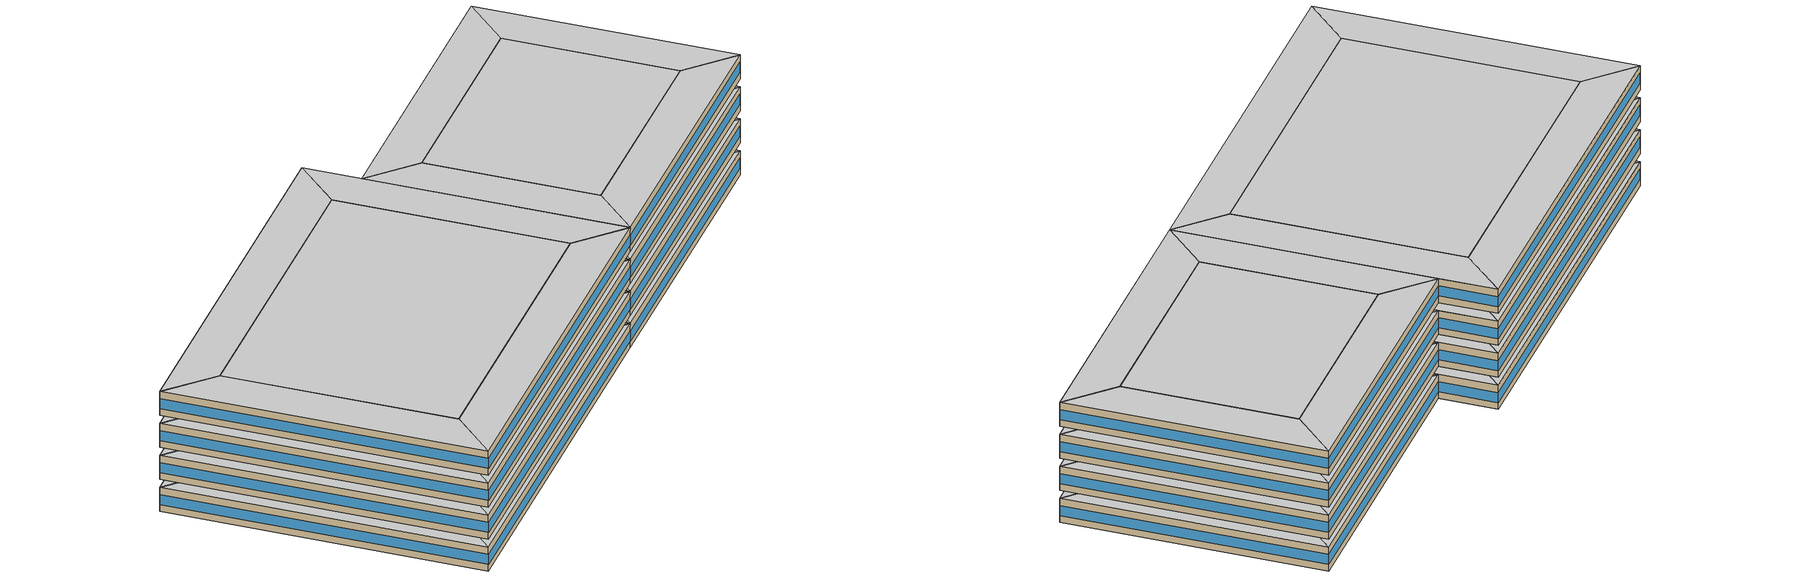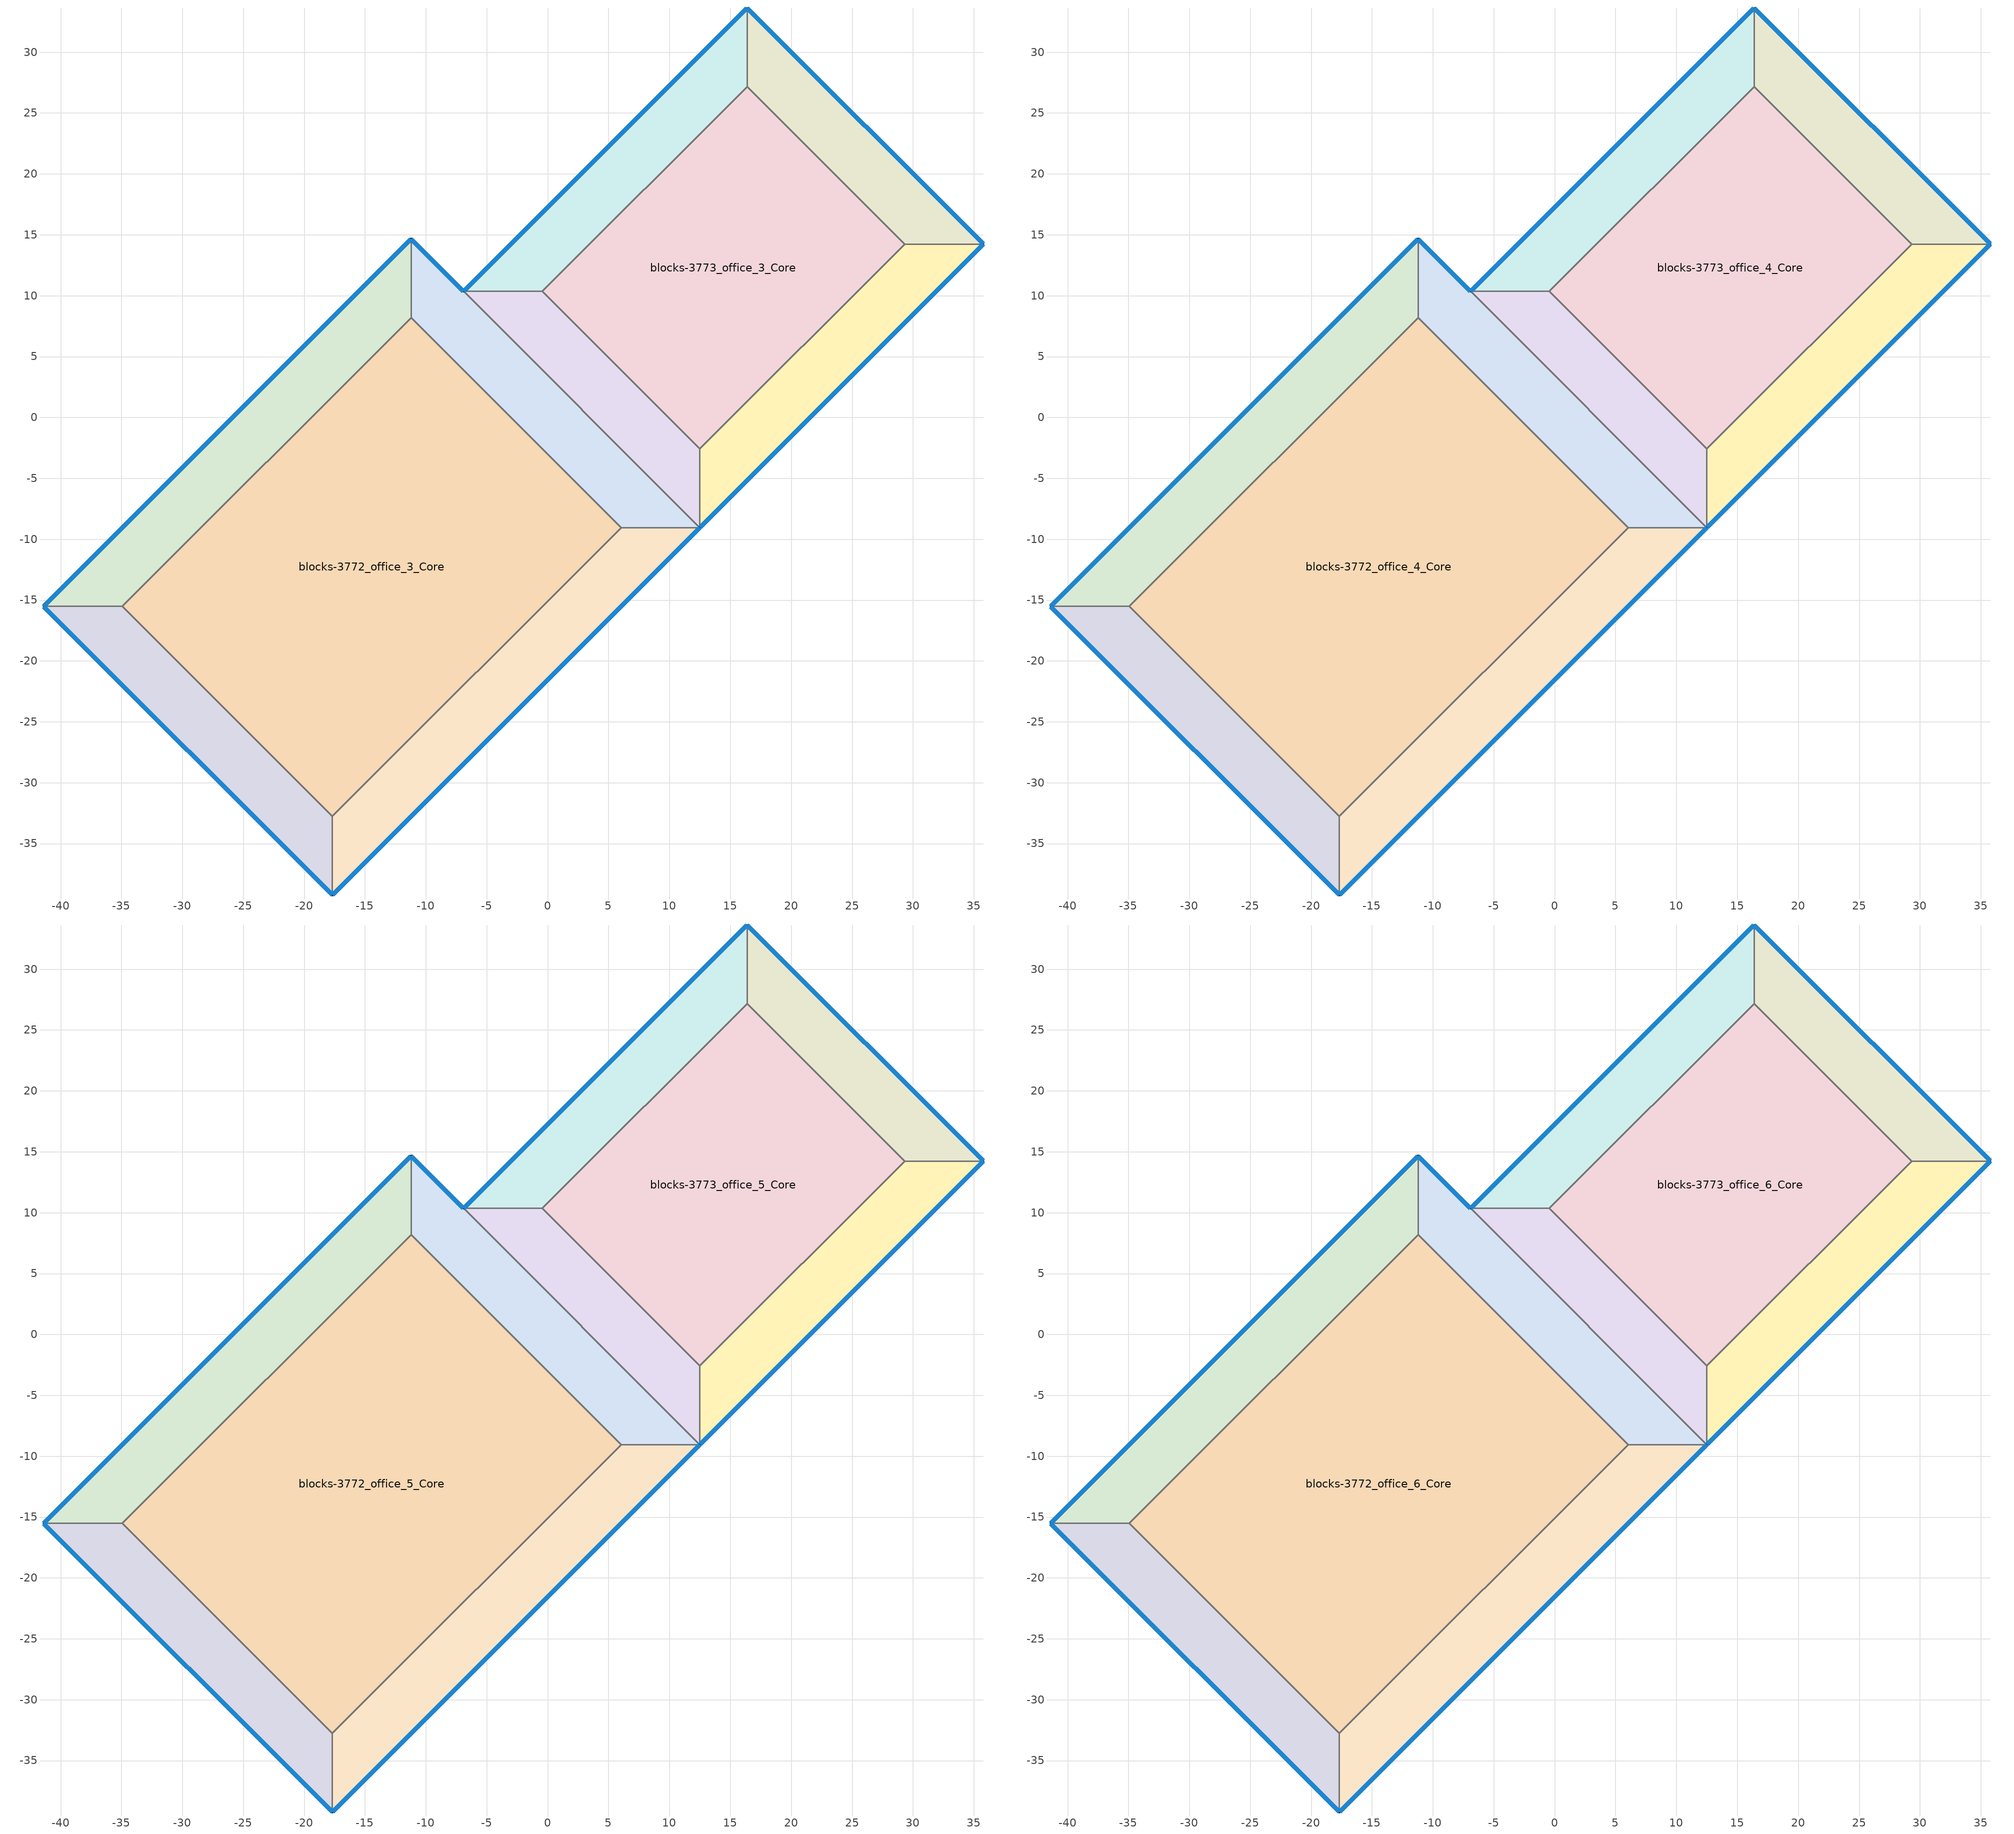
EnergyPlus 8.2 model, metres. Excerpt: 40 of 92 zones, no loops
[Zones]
blocks-3772_office_3_Core
 floor to PNNL_Asset_Rating_Office_Space_Type Plenum Zone (INT-FLOOR-TOPSIDE): -17.67,-32.76 -34.92,-15.52 -11.21,8.19 6.03,-9.05 z7.32
 wall to blocks-3772_office_3_West Perimeter (Standard_Int-Wall): 6.03,-9.05 -11.21,8.19 z7.32:10.06
 wall to blocks-3772_office_3_North Perimeter (Standard_Int-Wall): -17.67,-32.76 6.03,-9.05 z7.32:10.06
 wall to blocks-3772_office_3_East Perimeter (Standard_Int-Wall): -34.92,-15.52 -17.67,-32.76 z7.32:10.06
 wall to blocks-3772_office_3_South Perimeter (Standard_Int-Wall): -11.21,8.19 -34.92,-15.52 z7.32:10.06
 ceiling to PNNL_Asset_Rating_Office_Space_Type Plenum Zone (INT-FLOOR-UNDERSIDE): -34.92,-15.52 -17.67,-32.76 6.03,-9.05 -11.21,8.19 z10.06
blocks-3772_office_3_East Perimeter
 floor to PNNL_Asset_Rating_Office_Space_Type Plenum Zone (INT-FLOOR-TOPSIDE): -17.67,-39.23 -41.38,-15.52 -34.92,-15.52 -17.67,-32.76 z7.32
 wall outside (Masonry_Wall): -41.38,-15.52 -17.67,-39.23 z7.32:10.06
 wall to blocks-3772_office_3_South Perimeter (Standard_Int-Wall): -34.92,-15.52 -41.38,-15.52 z7.32:10.06
 wall to blocks-3772_office_3_North Perimeter (Standard_Int-Wall): -17.67,-39.23 -17.67,-32.76 z7.32:10.06
 window (fenestration_6.643567466315389_0.5403_0.7): -41.36,-15.54 -17.69,-39.21 z8.08:9.21
 ceiling to PNNL_Asset_Rating_Office_Space_Type Plenum Zone (INT-FLOOR-UNDERSIDE): -41.38,-15.52 -17.67,-39.23 -17.67,-32.76 -34.92,-15.52 z10.06
blocks-3772_office_3_North Perimeter
 floor to PNNL_Asset_Rating_Office_Space_Type Plenum Zone (INT-FLOOR-TOPSIDE): -17.67,-39.23 -17.67,-32.76 6.03,-9.05 12.5,-9.05 z7.32
 wall outside (Masonry_Wall): -17.67,-39.23 12.5,-9.05 z7.32:10.06
 wall to blocks-3772_office_3_West Perimeter (Standard_Int-Wall): 12.5,-9.05 6.03,-9.05 z7.32:10.06
 window (fenestration_6.643567466315389_0.5403_0.7): -17.66,-39.21 12.48,-9.07 z8.08:9.21
 ceiling to PNNL_Asset_Rating_Office_Space_Type Plenum Zone (INT-FLOOR-UNDERSIDE): -17.67,-32.76 -17.67,-39.23 12.5,-9.05 6.03,-9.05 z10.06
blocks-3772_office_3_South Perimeter
 floor to PNNL_Asset_Rating_Office_Space_Type Plenum Zone (INT-FLOOR-TOPSIDE): -41.38,-15.52 -11.21,14.66 -11.21,8.19 -34.92,-15.52 z7.32
 wall outside (Masonry_Wall): -11.21,14.66 -41.38,-15.52 z7.32:10.06
 wall to blocks-3772_office_3_West Perimeter (Standard_Int-Wall): -11.21,8.19 -11.21,14.66 z7.32:10.06
 window (fenestration_6.643567466315389_0.5403_0.7): -11.23,14.64 -41.36,-15.5 z8.08:9.21
 ceiling to PNNL_Asset_Rating_Office_Space_Type Plenum Zone (INT-FLOOR-UNDERSIDE): -34.92,-15.52 -11.21,8.19 -11.21,14.66 -41.38,-15.52 z10.06
blocks-3772_office_3_West Perimeter
 floor to PNNL_Asset_Rating_Office_Space_Type Plenum Zone (INT-FLOOR-TOPSIDE): 12.5,-9.05 6.03,-9.05 -11.21,8.19 -11.21,14.66 z7.32
 wall outside (Masonry_Wall): -6.9,10.35 -11.21,14.66 z7.32:10.06
 wall to blocks-3773_office_3_East Perimeter (Standard_Int-Wall): 12.5,-9.05 -6.9,10.35 z7.32:10.06
 window (fenestration_6.643567466315389_0.5403_0.7): -6.91,10.36 -11.19,14.64 z8.08:9.22
 ceiling to PNNL_Asset_Rating_Office_Space_Type Plenum Zone (INT-FLOOR-UNDERSIDE): -11.21,14.66 -11.21,8.19 6.03,-9.05 12.5,-9.05 z10.06
blocks-3773_office_3_Core
 floor to PNNL_Asset_Rating_Office_Space_Type Plenum Zone 1 (INT-FLOOR-TOPSIDE): 12.5,-2.59 -0.43,10.35 16.38,27.16 29.31,14.22 z7.32
 wall to blocks-3773_office_3_West Perimeter (Standard_Int-Wall): 29.31,14.22 16.38,27.16 z7.32:10.06
 wall to blocks-3773_office_3_North Perimeter (Standard_Int-Wall): 12.5,-2.59 29.31,14.22 z7.32:10.06
 wall to blocks-3773_office_3_East Perimeter (Standard_Int-Wall): -0.43,10.35 12.5,-2.59 z7.32:10.06
 wall to blocks-3773_office_3_South Perimeter (Standard_Int-Wall): 16.38,27.16 -0.43,10.35 z7.32:10.06
 ceiling to PNNL_Asset_Rating_Office_Space_Type Plenum Zone 1 (INT-FLOOR-UNDERSIDE): -0.43,10.35 12.5,-2.59 29.31,14.22 16.38,27.16 z10.06
blocks-3773_office_3_East Perimeter
 floor to PNNL_Asset_Rating_Office_Space_Type Plenum Zone 1 (INT-FLOOR-TOPSIDE): 12.5,-9.05 -6.9,10.35 -0.43,10.35 12.5,-2.59 z7.32
 wall to blocks-3773_office_3_South Perimeter (Standard_Int-Wall): -0.43,10.35 -6.9,10.35 z7.32:10.06
 wall to blocks-3773_office_3_North Perimeter (Standard_Int-Wall): 12.5,-9.05 12.5,-2.59 z7.32:10.06
 ceiling to PNNL_Asset_Rating_Office_Space_Type Plenum Zone 1 (INT-FLOOR-UNDERSIDE): -6.9,10.35 12.5,-9.05 12.5,-2.59 -0.43,10.35 z10.06
blocks-3773_office_3_North Perimeter
 floor to PNNL_Asset_Rating_Office_Space_Type Plenum Zone 1 (INT-FLOOR-TOPSIDE): 12.5,-9.05 12.5,-2.59 29.31,14.22 35.78,14.22 z7.32
 wall outside (Masonry_Wall): 12.5,-9.05 35.78,14.22 z7.32:10.06
 wall to blocks-3773_office_3_West Perimeter (Standard_Int-Wall): 35.78,14.22 29.31,14.22 z7.32:10.06
 window (fenestration_6.643567466315389_0.5403_0.7): 12.52,-9.03 35.76,14.21 z8.08:9.21
 ceiling to PNNL_Asset_Rating_Office_Space_Type Plenum Zone 1 (INT-FLOOR-UNDERSIDE): 12.5,-2.59 12.5,-9.05 35.78,14.22 29.31,14.22 z10.06
blocks-3773_office_3_South Perimeter
 floor to PNNL_Asset_Rating_Office_Space_Type Plenum Zone 1 (INT-FLOOR-TOPSIDE): -0.43,10.35 -6.9,10.35 16.38,33.62 16.38,27.16 z7.32
 wall outside (Masonry_Wall): 16.38,33.62 -6.9,10.35 z7.32:10.06
 wall to blocks-3773_office_3_West Perimeter (Standard_Int-Wall): 16.38,27.16 16.38,33.62 z7.32:10.06
 window (fenestration_6.643567466315389_0.5403_0.7): 16.36,33.6 -6.88,10.36 z8.08:9.21
 ceiling to PNNL_Asset_Rating_Office_Space_Type Plenum Zone 1 (INT-FLOOR-UNDERSIDE): 16.38,33.62 -6.9,10.35 -0.43,10.35 16.38,27.16 z10.06
blocks-3773_office_3_West Perimeter
 floor to PNNL_Asset_Rating_Office_Space_Type Plenum Zone 1 (INT-FLOOR-TOPSIDE): 16.38,33.62 35.78,14.22 29.31,14.22 16.38,27.16 z7.32
 wall outside (Masonry_Wall): 35.78,14.22 16.38,33.62 z7.32:10.06
 window (fenestration_6.643567466315389_0.5403_0.7): 35.76,14.24 16.4,33.6 z8.08:9.21
 ceiling to PNNL_Asset_Rating_Office_Space_Type Plenum Zone 1 (INT-FLOOR-UNDERSIDE): 16.38,27.16 29.31,14.22 35.78,14.22 16.38,33.62 z10.06
blocks-3772_office_4_Core
 floor to PNNL_Asset_Rating_Office_Space_Type Plenum Zone (INT-FLOOR-TOPSIDE): -17.67,-32.76 -34.92,-15.52 -11.21,8.19 6.03,-9.05 z10.97
 wall to blocks-3772_office_4_West Perimeter (Standard_Int-Wall): 6.03,-9.05 -11.21,8.19 z10.97:13.72
 wall to blocks-3772_office_4_North Perimeter (Standard_Int-Wall): -17.67,-32.76 6.03,-9.05 z10.97:13.72
 wall to blocks-3772_office_4_East Perimeter (Standard_Int-Wall): -34.92,-15.52 -17.67,-32.76 z10.97:13.72
 wall to blocks-3772_office_4_South Perimeter (Standard_Int-Wall): -11.21,8.19 -34.92,-15.52 z10.97:13.72
 ceiling to PNNL_Asset_Rating_Office_Space_Type Plenum Zone (INT-FLOOR-UNDERSIDE): -34.92,-15.52 -17.67,-32.76 6.03,-9.05 -11.21,8.19 z13.72
blocks-3772_office_4_East Perimeter
 floor to PNNL_Asset_Rating_Office_Space_Type Plenum Zone (INT-FLOOR-TOPSIDE): -17.67,-39.23 -41.38,-15.52 -34.92,-15.52 -17.67,-32.76 z10.97
 wall outside (Masonry_Wall): -41.38,-15.52 -17.67,-39.23 z10.97:13.72
 wall to blocks-3772_office_4_South Perimeter (Standard_Int-Wall): -34.92,-15.52 -41.38,-15.52 z10.97:13.72
 wall to blocks-3772_office_4_North Perimeter (Standard_Int-Wall): -17.67,-39.23 -17.67,-32.76 z10.97:13.72
 window (fenestration_6.643567466315389_0.5403_0.7): -41.36,-15.54 -17.69,-39.21 z11.73:12.87
 ceiling to PNNL_Asset_Rating_Office_Space_Type Plenum Zone (INT-FLOOR-UNDERSIDE): -41.38,-15.52 -17.67,-39.23 -17.67,-32.76 -34.92,-15.52 z13.72
blocks-3772_office_4_North Perimeter
 floor to PNNL_Asset_Rating_Office_Space_Type Plenum Zone (INT-FLOOR-TOPSIDE): -17.67,-39.23 -17.67,-32.76 6.03,-9.05 12.5,-9.05 z10.97
 wall outside (Masonry_Wall): -17.67,-39.23 12.5,-9.05 z10.97:13.72
 wall to blocks-3772_office_4_West Perimeter (Standard_Int-Wall): 12.5,-9.05 6.03,-9.05 z10.97:13.72
 window (fenestration_6.643567466315389_0.5403_0.7): -17.66,-39.21 12.48,-9.07 z11.73:12.87
 ceiling to PNNL_Asset_Rating_Office_Space_Type Plenum Zone (INT-FLOOR-UNDERSIDE): -17.67,-32.76 -17.67,-39.23 12.5,-9.05 6.03,-9.05 z13.72
blocks-3772_office_4_South Perimeter
 floor to PNNL_Asset_Rating_Office_Space_Type Plenum Zone (INT-FLOOR-TOPSIDE): -34.92,-15.52 -41.38,-15.52 -11.21,14.66 -11.21,8.19 z10.97
 wall outside (Masonry_Wall): -11.21,14.66 -41.38,-15.52 z10.97:13.72
 wall to blocks-3772_office_4_West Perimeter (Standard_Int-Wall): -11.21,8.19 -11.21,14.66 z10.97:13.72
 window (fenestration_6.643567466315389_0.5403_0.7): -11.23,14.64 -41.36,-15.5 z11.73:12.87
 ceiling to PNNL_Asset_Rating_Office_Space_Type Plenum Zone (INT-FLOOR-UNDERSIDE): -41.38,-15.52 -34.92,-15.52 -11.21,8.19 -11.21,14.66 z13.72
blocks-3772_office_4_West Perimeter
 floor to PNNL_Asset_Rating_Office_Space_Type Plenum Zone (INT-FLOOR-TOPSIDE): -11.21,14.66 12.5,-9.05 6.03,-9.05 -11.21,8.19 z10.97
 wall outside (Masonry_Wall): -6.9,10.35 -11.21,14.66 z10.97:13.72
 wall to blocks-3773_office_4_East Perimeter (Standard_Int-Wall): 12.5,-9.05 -6.9,10.35 z10.97:13.72
 window (fenestration_6.643567466315389_0.5403_0.7): -6.91,10.36 -11.19,14.64 z11.73:12.88
 ceiling to PNNL_Asset_Rating_Office_Space_Type Plenum Zone (INT-FLOOR-UNDERSIDE): -11.21,8.19 6.03,-9.05 12.5,-9.05 -11.21,14.66 z13.72
blocks-3773_office_4_Core
 floor to PNNL_Asset_Rating_Office_Space_Type Plenum Zone 1 (INT-FLOOR-TOPSIDE): 12.5,-2.59 -0.43,10.35 16.38,27.16 29.31,14.22 z10.97
 wall to blocks-3773_office_4_West Perimeter (Standard_Int-Wall): 29.31,14.22 16.38,27.16 z10.97:13.72
 wall to blocks-3773_office_4_North Perimeter (Standard_Int-Wall): 12.5,-2.59 29.31,14.22 z10.97:13.72
 wall to blocks-3773_office_4_East Perimeter (Standard_Int-Wall): -0.43,10.35 12.5,-2.59 z10.97:13.72
 wall to blocks-3773_office_4_South Perimeter (Standard_Int-Wall): 16.38,27.16 -0.43,10.35 z10.97:13.72
 ceiling to PNNL_Asset_Rating_Office_Space_Type Plenum Zone 1 (INT-FLOOR-UNDERSIDE): -0.43,10.35 12.5,-2.59 29.31,14.22 16.38,27.16 z13.72
blocks-3773_office_4_East Perimeter
 floor to PNNL_Asset_Rating_Office_Space_Type Plenum Zone 1 (INT-FLOOR-TOPSIDE): 12.5,-9.05 -6.9,10.35 -0.43,10.35 12.5,-2.59 z10.97
 wall to blocks-3773_office_4_South Perimeter (Standard_Int-Wall): -0.43,10.35 -6.9,10.35 z10.97:13.72
 wall to blocks-3773_office_4_North Perimeter (Standard_Int-Wall): 12.5,-9.05 12.5,-2.59 z10.97:13.72
 ceiling to PNNL_Asset_Rating_Office_Space_Type Plenum Zone 1 (INT-FLOOR-UNDERSIDE): -6.9,10.35 12.5,-9.05 12.5,-2.59 -0.43,10.35 z13.72
blocks-3773_office_4_North Perimeter
 floor to PNNL_Asset_Rating_Office_Space_Type Plenum Zone 1 (INT-FLOOR-TOPSIDE): 35.78,14.22 12.5,-9.05 12.5,-2.59 29.31,14.22 z10.97
 wall outside (Masonry_Wall): 12.5,-9.05 35.78,14.22 z10.97:13.72
 wall to blocks-3773_office_4_West Perimeter (Standard_Int-Wall): 35.78,14.22 29.31,14.22 z10.97:13.72
 window (fenestration_6.643567466315389_0.5403_0.7): 12.52,-9.03 35.76,14.21 z11.73:12.87
 ceiling to PNNL_Asset_Rating_Office_Space_Type Plenum Zone 1 (INT-FLOOR-UNDERSIDE): 29.31,14.22 12.5,-2.59 12.5,-9.05 35.78,14.22 z13.72
blocks-3773_office_4_South Perimeter
 floor to PNNL_Asset_Rating_Office_Space_Type Plenum Zone 1 (INT-FLOOR-TOPSIDE): -6.9,10.35 16.38,33.62 16.38,27.16 -0.43,10.35 z10.97
 wall outside (Masonry_Wall): 16.38,33.62 -6.9,10.35 z10.97:13.72
 wall to blocks-3773_office_4_West Perimeter (Standard_Int-Wall): 16.38,27.16 16.38,33.62 z10.97:13.72
 window (fenestration_6.643567466315389_0.5403_0.7): 16.36,33.6 -6.88,10.36 z11.73:12.87
 ceiling to PNNL_Asset_Rating_Office_Space_Type Plenum Zone 1 (INT-FLOOR-UNDERSIDE): -0.43,10.35 16.38,27.16 16.38,33.62 -6.9,10.35 z13.72
blocks-3773_office_4_West Perimeter
 floor to PNNL_Asset_Rating_Office_Space_Type Plenum Zone 1 (INT-FLOOR-TOPSIDE): 35.78,14.22 29.31,14.22 16.38,27.16 16.38,33.62 z10.97
 wall outside (Masonry_Wall): 35.78,14.22 16.38,33.62 z10.97:13.72
 window (fenestration_6.643567466315389_0.5403_0.7): 35.76,14.24 16.4,33.6 z11.73:12.87
 ceiling to PNNL_Asset_Rating_Office_Space_Type Plenum Zone 1 (INT-FLOOR-UNDERSIDE): 16.38,33.62 16.38,27.16 29.31,14.22 35.78,14.22 z13.72
blocks-3772_office_5_Core
 floor to PNNL_Asset_Rating_Office_Space_Type Plenum Zone (INT-FLOOR-TOPSIDE): -17.67,-32.76 -34.92,-15.52 -11.21,8.19 6.03,-9.05 z14.63
 wall to blocks-3772_office_5_West Perimeter (Standard_Int-Wall): 6.03,-9.05 -11.21,8.19 z14.63:17.37
 wall to blocks-3772_office_5_North Perimeter (Standard_Int-Wall): -17.67,-32.76 6.03,-9.05 z14.63:17.37
 wall to blocks-3772_office_5_East Perimeter (Standard_Int-Wall): -34.92,-15.52 -17.67,-32.76 z14.63:17.37
 wall to blocks-3772_office_5_South Perimeter (Standard_Int-Wall): -11.21,8.19 -34.92,-15.52 z14.63:17.37
 ceiling to PNNL_Asset_Rating_Office_Space_Type Plenum Zone (INT-FLOOR-UNDERSIDE): -34.92,-15.52 -17.67,-32.76 6.03,-9.05 -11.21,8.19 z17.37
blocks-3772_office_5_East Perimeter
 floor to PNNL_Asset_Rating_Office_Space_Type Plenum Zone (INT-FLOOR-TOPSIDE): -17.67,-39.23 -41.38,-15.52 -34.92,-15.52 -17.67,-32.76 z14.63
 wall outside (Masonry_Wall): -41.38,-15.52 -17.67,-39.23 z14.63:17.37
 wall to blocks-3772_office_5_South Perimeter (Standard_Int-Wall): -34.92,-15.52 -41.38,-15.52 z14.63:17.37
 wall to blocks-3772_office_5_North Perimeter (Standard_Int-Wall): -17.67,-39.23 -17.67,-32.76 z14.63:17.37
 window (fenestration_6.643567466315389_0.5403_0.7): -41.36,-15.54 -17.69,-39.21 z15.39:16.53
 ceiling to PNNL_Asset_Rating_Office_Space_Type Plenum Zone (INT-FLOOR-UNDERSIDE): -17.67,-32.76 -34.92,-15.52 -41.38,-15.52 -17.67,-39.23 z17.37
blocks-3772_office_5_North Perimeter
 floor to PNNL_Asset_Rating_Office_Space_Type Plenum Zone (INT-FLOOR-TOPSIDE): 12.5,-9.05 -17.67,-39.23 -17.67,-32.76 6.03,-9.05 z14.63
 wall outside (Masonry_Wall): -17.67,-39.23 12.5,-9.05 z14.63:17.37
 wall to blocks-3772_office_5_West Perimeter (Standard_Int-Wall): 12.5,-9.05 6.03,-9.05 z14.63:17.37
 window (fenestration_6.643567466315389_0.5403_0.7): -17.66,-39.21 12.48,-9.07 z15.39:16.53
 ceiling to PNNL_Asset_Rating_Office_Space_Type Plenum Zone (INT-FLOOR-UNDERSIDE): 6.03,-9.05 -17.67,-32.76 -17.67,-39.23 12.5,-9.05 z17.37
blocks-3772_office_5_South Perimeter
 floor to PNNL_Asset_Rating_Office_Space_Type Plenum Zone (INT-FLOOR-TOPSIDE): -41.38,-15.52 -11.21,14.66 -11.21,8.19 -34.92,-15.52 z14.63
 wall outside (Masonry_Wall): -11.21,14.66 -41.38,-15.52 z14.63:17.37
 wall to blocks-3772_office_5_West Perimeter (Standard_Int-Wall): -11.21,8.19 -11.21,14.66 z14.63:17.37
 window (fenestration_6.643567466315389_0.5403_0.7): -11.23,14.64 -41.36,-15.5 z15.39:16.53
 ceiling to PNNL_Asset_Rating_Office_Space_Type Plenum Zone (INT-FLOOR-UNDERSIDE): -34.92,-15.52 -11.21,8.19 -11.21,14.66 -41.38,-15.52 z17.37
blocks-3772_office_5_West Perimeter
 floor to PNNL_Asset_Rating_Office_Space_Type Plenum Zone (INT-FLOOR-TOPSIDE): -11.21,14.66 12.5,-9.05 6.03,-9.05 -11.21,8.19 z14.63
 wall outside (Masonry_Wall): -6.9,10.35 -11.21,14.66 z14.63:17.37
 wall to blocks-3773_office_5_East Perimeter (Standard_Int-Wall): 12.5,-9.05 -6.9,10.35 z14.63:17.37
 window (fenestration_6.643567466315389_0.5403_0.7): -6.91,10.36 -11.19,14.64 z15.39:16.54
 ceiling to PNNL_Asset_Rating_Office_Space_Type Plenum Zone (INT-FLOOR-UNDERSIDE): -11.21,8.19 6.03,-9.05 12.5,-9.05 -11.21,14.66 z17.37
blocks-3773_office_5_Core
 floor to PNNL_Asset_Rating_Office_Space_Type Plenum Zone 1 (INT-FLOOR-TOPSIDE): 12.5,-2.59 -0.43,10.35 16.38,27.16 29.31,14.22 z14.63
 wall to blocks-3773_office_5_West Perimeter (Standard_Int-Wall): 29.31,14.22 16.38,27.16 z14.63:17.37
 wall to blocks-3773_office_5_North Perimeter (Standard_Int-Wall): 12.5,-2.59 29.31,14.22 z14.63:17.37
 wall to blocks-3773_office_5_East Perimeter (Standard_Int-Wall): -0.43,10.35 12.5,-2.59 z14.63:17.37
 wall to blocks-3773_office_5_South Perimeter (Standard_Int-Wall): 16.38,27.16 -0.43,10.35 z14.63:17.37
 ceiling to PNNL_Asset_Rating_Office_Space_Type Plenum Zone 1 (INT-FLOOR-UNDERSIDE): -0.43,10.35 12.5,-2.59 29.31,14.22 16.38,27.16 z17.37
blocks-3773_office_5_East Perimeter
 floor to PNNL_Asset_Rating_Office_Space_Type Plenum Zone 1 (INT-FLOOR-TOPSIDE): 12.5,-9.05 -6.9,10.35 -0.43,10.35 12.5,-2.59 z14.63
 wall to blocks-3773_office_5_South Perimeter (Standard_Int-Wall): -0.43,10.35 -6.9,10.35 z14.63:17.37
 wall to blocks-3773_office_5_North Perimeter (Standard_Int-Wall): 12.5,-9.05 12.5,-2.59 z14.63:17.37
 ceiling to PNNL_Asset_Rating_Office_Space_Type Plenum Zone 1 (INT-FLOOR-UNDERSIDE): -6.9,10.35 12.5,-9.05 12.5,-2.59 -0.43,10.35 z17.37
blocks-3773_office_5_North Perimeter
 floor to PNNL_Asset_Rating_Office_Space_Type Plenum Zone 1 (INT-FLOOR-TOPSIDE): 35.78,14.22 12.5,-9.05 12.5,-2.59 29.31,14.22 z14.63
 wall outside (Masonry_Wall): 12.5,-9.05 35.78,14.22 z14.63:17.37
 wall to blocks-3773_office_5_West Perimeter (Standard_Int-Wall): 35.78,14.22 29.31,14.22 z14.63:17.37
 window (fenestration_6.643567466315389_0.5403_0.7): 12.52,-9.03 35.76,14.21 z15.39:16.53
 ceiling to PNNL_Asset_Rating_Office_Space_Type Plenum Zone 1 (INT-FLOOR-UNDERSIDE): 29.31,14.22 12.5,-2.59 12.5,-9.05 35.78,14.22 z17.37
blocks-3773_office_5_South Perimeter
 floor to PNNL_Asset_Rating_Office_Space_Type Plenum Zone 1 (INT-FLOOR-TOPSIDE): -6.9,10.35 16.38,33.62 16.38,27.16 -0.43,10.35 z14.63
 wall outside (Masonry_Wall): 16.38,33.62 -6.9,10.35 z14.63:17.37
 wall to blocks-3773_office_5_West Perimeter (Standard_Int-Wall): 16.38,27.16 16.38,33.62 z14.63:17.37
 window (fenestration_6.643567466315389_0.5403_0.7): 16.36,33.6 -6.88,10.36 z15.39:16.53
 ceiling to PNNL_Asset_Rating_Office_Space_Type Plenum Zone 1 (INT-FLOOR-UNDERSIDE): -0.43,10.35 16.38,27.16 16.38,33.62 -6.9,10.35 z17.37
blocks-3773_office_5_West Perimeter
 floor to PNNL_Asset_Rating_Office_Space_Type Plenum Zone 1 (INT-FLOOR-TOPSIDE): 35.78,14.22 29.31,14.22 16.38,27.16 16.38,33.62 z14.63
 wall outside (Masonry_Wall): 35.78,14.22 16.38,33.62 z14.63:17.37
 window (fenestration_6.643567466315389_0.5403_0.7): 35.76,14.24 16.4,33.6 z15.39:16.53
 ceiling to PNNL_Asset_Rating_Office_Space_Type Plenum Zone 1 (INT-FLOOR-UNDERSIDE): 16.38,33.62 16.38,27.16 29.31,14.22 35.78,14.22 z17.37
blocks-3772_office_6_Core
 floor to PNNL_Asset_Rating_Office_Space_Type Plenum Zone (INT-FLOOR-TOPSIDE): -17.67,-32.76 -34.92,-15.52 -11.21,8.19 6.03,-9.05 z18.29
 wall to blocks-3772_office_6_West Perimeter (Standard_Int-Wall): 6.03,-9.05 -11.21,8.19 z18.29:21.03
 wall to blocks-3772_office_6_North Perimeter (Standard_Int-Wall): -17.67,-32.76 6.03,-9.05 z18.29:21.03
 wall to blocks-3772_office_6_East Perimeter (Standard_Int-Wall): -34.92,-15.52 -17.67,-32.76 z18.29:21.03
 wall to blocks-3772_office_6_South Perimeter (Standard_Int-Wall): -11.21,8.19 -34.92,-15.52 z18.29:21.03
 ceiling to PNNL_Asset_Rating_Office_Space_Type Plenum Zone (INT-FLOOR-UNDERSIDE): -34.92,-15.52 -17.67,-32.76 6.03,-9.05 -11.21,8.19 z21.03
blocks-3772_office_6_East Perimeter
 floor to PNNL_Asset_Rating_Office_Space_Type Plenum Zone (INT-FLOOR-TOPSIDE): -17.67,-39.23 -41.38,-15.52 -34.92,-15.52 -17.67,-32.76 z18.29
 wall outside (Masonry_Wall): -41.38,-15.52 -17.67,-39.23 z18.29:21.03
 wall to blocks-3772_office_6_South Perimeter (Standard_Int-Wall): -34.92,-15.52 -41.38,-15.52 z18.29:21.03
 wall to blocks-3772_office_6_North Perimeter (Standard_Int-Wall): -17.67,-39.23 -17.67,-32.76 z18.29:21.03
 window (fenestration_6.643567466315389_0.5403_0.7): -41.36,-15.54 -17.69,-39.21 z19.05:20.19
 ceiling to PNNL_Asset_Rating_Office_Space_Type Plenum Zone (INT-FLOOR-UNDERSIDE): -41.38,-15.52 -17.67,-39.23 -17.67,-32.76 -34.92,-15.52 z21.03
blocks-3772_office_6_North Perimeter
 floor to PNNL_Asset_Rating_Office_Space_Type Plenum Zone (INT-FLOOR-TOPSIDE): 12.5,-9.05 -17.67,-39.23 -17.67,-32.76 6.03,-9.05 z18.29
 wall outside (Masonry_Wall): -17.67,-39.23 12.5,-9.05 z18.29:21.03
 wall to blocks-3772_office_6_West Perimeter (Standard_Int-Wall): 12.5,-9.05 6.03,-9.05 z18.29:21.03
 window (fenestration_6.643567466315389_0.5403_0.7): -17.66,-39.21 12.48,-9.07 z19.05:20.19
 ceiling to PNNL_Asset_Rating_Office_Space_Type Plenum Zone (INT-FLOOR-UNDERSIDE): 6.03,-9.05 -17.67,-32.76 -17.67,-39.23 12.5,-9.05 z21.03
blocks-3772_office_6_South Perimeter
 floor to PNNL_Asset_Rating_Office_Space_Type Plenum Zone (INT-FLOOR-TOPSIDE): -34.92,-15.52 -41.38,-15.52 -11.21,14.66 -11.21,8.19 z18.29
 wall outside (Masonry_Wall): -11.21,14.66 -41.38,-15.52 z18.29:21.03
 wall to blocks-3772_office_6_West Perimeter (Standard_Int-Wall): -11.21,8.19 -11.21,14.66 z18.29:21.03
 window (fenestration_6.643567466315389_0.5403_0.7): -11.23,14.64 -41.36,-15.5 z19.05:20.19
 ceiling to PNNL_Asset_Rating_Office_Space_Type Plenum Zone (INT-FLOOR-UNDERSIDE): -41.38,-15.52 -34.92,-15.52 -11.21,8.19 -11.21,14.66 z21.03
blocks-3772_office_6_West Perimeter
 floor to PNNL_Asset_Rating_Office_Space_Type Plenum Zone (INT-FLOOR-TOPSIDE): 12.5,-9.05 6.03,-9.05 -11.21,8.19 -11.21,14.66 z18.29
 wall outside (Masonry_Wall): -6.9,10.35 -11.21,14.66 z18.29:21.03
 wall to blocks-3773_office_6_East Perimeter (Standard_Int-Wall): 12.5,-9.05 -6.9,10.35 z18.29:21.03
 window (fenestration_6.643567466315389_0.5403_0.7): -6.91,10.36 -11.19,14.64 z19.05:20.19
 ceiling to PNNL_Asset_Rating_Office_Space_Type Plenum Zone (INT-FLOOR-UNDERSIDE): -11.21,14.66 -11.21,8.19 6.03,-9.05 12.5,-9.05 z21.03
blocks-3773_office_6_Core
 floor to PNNL_Asset_Rating_Office_Space_Type Plenum Zone 1 (INT-FLOOR-TOPSIDE): 12.5,-2.59 -0.43,10.35 16.38,27.16 29.31,14.22 z18.29
 wall to blocks-3773_office_6_West Perimeter (Standard_Int-Wall): 29.31,14.22 16.38,27.16 z18.29:21.03
 wall to blocks-3773_office_6_North Perimeter (Standard_Int-Wall): 12.5,-2.59 29.31,14.22 z18.29:21.03
 wall to blocks-3773_office_6_East Perimeter (Standard_Int-Wall): -0.43,10.35 12.5,-2.59 z18.29:21.03
 wall to blocks-3773_office_6_South Perimeter (Standard_Int-Wall): 16.38,27.16 -0.43,10.35 z18.29:21.03
 ceiling to PNNL_Asset_Rating_Office_Space_Type Plenum Zone 1 (INT-FLOOR-UNDERSIDE): -0.43,10.35 12.5,-2.59 29.31,14.22 16.38,27.16 z21.03
blocks-3773_office_6_East Perimeter
 floor to PNNL_Asset_Rating_Office_Space_Type Plenum Zone 1 (INT-FLOOR-TOPSIDE): 12.5,-9.05 -6.9,10.35 -0.43,10.35 12.5,-2.59 z18.29
 wall to blocks-3773_office_6_South Perimeter (Standard_Int-Wall): -0.43,10.35 -6.9,10.35 z18.29:21.03
 wall to blocks-3773_office_6_North Perimeter (Standard_Int-Wall): 12.5,-9.05 12.5,-2.59 z18.29:21.03
 ceiling to PNNL_Asset_Rating_Office_Space_Type Plenum Zone 1 (INT-FLOOR-UNDERSIDE): 12.5,-2.59 -0.43,10.35 -6.9,10.35 12.5,-9.05 z21.03
blocks-3773_office_6_North Perimeter
 floor to PNNL_Asset_Rating_Office_Space_Type Plenum Zone 1 (INT-FLOOR-TOPSIDE): 35.78,14.22 12.5,-9.05 12.5,-2.59 29.31,14.22 z18.29
 wall outside (Masonry_Wall): 12.5,-9.05 35.78,14.22 z18.29:21.03
 wall to blocks-3773_office_6_West Perimeter (Standard_Int-Wall): 35.78,14.22 29.31,14.22 z18.29:21.03
 window (fenestration_6.643567466315389_0.5403_0.7): 12.52,-9.03 35.76,14.21 z19.05:20.19
 ceiling to PNNL_Asset_Rating_Office_Space_Type Plenum Zone 1 (INT-FLOOR-UNDERSIDE): 29.31,14.22 12.5,-2.59 12.5,-9.05 35.78,14.22 z21.03
blocks-3773_office_6_South Perimeter
 floor to PNNL_Asset_Rating_Office_Space_Type Plenum Zone 1 (INT-FLOOR-TOPSIDE): -6.9,10.35 16.38,33.62 16.38,27.16 -0.43,10.35 z18.29
 wall outside (Masonry_Wall): 16.38,33.62 -6.9,10.35 z18.29:21.03
 wall to blocks-3773_office_6_West Perimeter (Standard_Int-Wall): 16.38,27.16 16.38,33.62 z18.29:21.03
 window (fenestration_6.643567466315389_0.5403_0.7): 16.36,33.6 -6.88,10.36 z19.05:20.19
 ceiling to PNNL_Asset_Rating_Office_Space_Type Plenum Zone 1 (INT-FLOOR-UNDERSIDE): -0.43,10.35 16.38,27.16 16.38,33.62 -6.9,10.35 z21.03
blocks-3773_office_6_West Perimeter
 floor to PNNL_Asset_Rating_Office_Space_Type Plenum Zone 1 (INT-FLOOR-TOPSIDE): 16.38,33.62 35.78,14.22 29.31,14.22 16.38,27.16 z18.29
 wall outside (Masonry_Wall): 35.78,14.22 16.38,33.62 z18.29:21.03
 window (fenestration_6.643567466315389_0.5403_0.7): 35.76,14.24 16.4,33.6 z19.05:20.19
 ceiling to PNNL_Asset_Rating_Office_Space_Type Plenum Zone 1 (INT-FLOOR-UNDERSIDE): 16.38,27.16 29.31,14.22 35.78,14.22 16.38,33.62 z21.03
[Building]
1MP
[Site:Location]
Willow Grove Nas_PA_USA: Latitude {deg}=40.2; Longitude {deg}=-75.15; Time Zone {hr}=-5; Elevation {m}=102
[Site:GroundTemperature:BuildingSurface]
19.527, 19.502, 19.536, 19.598, 20.002, 21.64, 22.225, 22.375, 21.449, 20.121, 19.802, 19.633
[Site:WaterMainsTemperature]
Calculation Method=Correlation; Annual Average Outdoor Air Temperature {C}=9.69; Maximum Difference In Monthly Average Outdoor Air Temperatures {deltaC}=28.1
[SizingPeriod:DesignDay] Day of Month=21; Dry-Bulb Temperature Range Modifier Type=DefaultMultipliers; Humidity Condition Type=Wetbulb; Barometric Pressure {Pa}=100106; Rain Indicator=No; Snow Indicator=No; Daylight Saving Time Indicator=No
Name | Month | Day Type | Maximum Dry-Bulb Temperature {C} | Daily Dry-Bulb Temperature Range {deltaC} | Wetbulb or DewPoint at Maximum Dry-Bulb {C} | Wind Speed {m/s} | Wind Direction {deg} | Solar Model Indicator | ASHRAE Clear Sky Optical Depth for Beam Irradiance (taub) | ASHRAE Clear Sky Optical Depth for Diffuse Irradiance (taud) | Sky Clearness
Willow Grove Nas Ann Clg .4% Condns DB=>MWB | 7 | SummerDesignDay | 33.7 | 10.5 | 23.9 | 2.5 | 270 | ASHRAETau | 0.524 | 1.834
Willow Grove Nas Ann Htg 99.6% Condns DB | 1 | WinterDesignDay | -12.1 | 0 | -12.1 | 2.7 | 300 | ASHRAEClearSky |  |  | 0
[Material] Thermal Absorptance=0.9
Name | Roughness | Thickness {m} | Conductivity {W/m-K} | Density {kg/m3} | Specific Heat {J/kg-K} | Solar Absorptance | Visible Absorptance
1/2IN Gypsum | Smooth | 0.0127 | 0.16 | 784.9 | 830 | 0.92 | 0.92
1IN Stucco | Smooth | 0.0253 | 0.6918 | 1858 | 837 | 0.92 | 0.92
4IN CONCRETE HW | Rough | 0.1016 | 1.311 | 2240 | 836.8 | 0.7 | 0.7
8IN CONCRETE HW | Rough | 0.2032 | 1.311 | 2240 | 836.8 | 0.7 | 0.7
Masonry Wall Insulation | MediumRough | 0.117472 | 0.049 | 265 | 836.8 | 0.7 | 0.7
[Material:NoMass]
CP02 CARPET PAD: Roughness=VeryRough; Thermal Resistance {m2-K/W}=0.2165; Thermal Absorptance=0.9; Solar Absorptance=0.7; Visible Absorptance=0.8
[WindowMaterial:SimpleGlazingSystem]
Glazing Layer: U-Factor {W/m2-K}=6.64357; Solar Heat Gain Coefficient=0.5403; Visible Transmittance=0.7
[Construction]
fenestration_6.643567466315389_0.5403_0.7: Glazing Layer
INT-FLOOR-TOPSIDE: 1/2IN Gypsum, 4IN CONCRETE HW, CP02 CARPET PAD
INT-FLOOR-UNDERSIDE: CP02 CARPET PAD, 4IN CONCRETE HW, 1/2IN Gypsum
Masonry_Wall: 1IN Stucco, 8IN CONCRETE HW, Masonry Wall Insulation, 1/2IN Gypsum
Standard_Int-Wall: 1/2IN Gypsum, 1/2IN Gypsum
[Zone]
blocks-3772_office_3_Core; blocks-3772_office_3_East Perimeter; blocks-3772_office_3_North Perimeter; blocks-3772_office_3_South Perimeter; blocks-3772_office_3_West Perimeter; blocks-3772_office_4_Core; blocks-3772_office_4_East Perimeter; blocks-3772_office_4_North Perimeter; blocks-3772_office_4_South Perimeter; blocks-3772_office_4_West Perimeter; blocks-3772_office_5_Core; blocks-3772_office_5_East Perimeter; blocks-3772_office_5_North Perimeter; blocks-3772_office_5_South Perimeter; blocks-3772_office_5_West Perimeter; blocks-3772_office_6_Core; blocks-3772_office_6_East Perimeter; blocks-3772_office_6_North Perimeter; blocks-3772_office_6_South Perimeter; blocks-3772_office_6_West Perimeter; blocks-3773_office_3_Core; blocks-3773_office_3_East Perimeter; blocks-3773_office_3_North Perimeter; blocks-3773_office_3_South Perimeter; blocks-3773_office_3_West Perimeter; blocks-3773_office_4_Core; blocks-3773_office_4_East Perimeter; blocks-3773_office_4_North Perimeter; blocks-3773_office_4_South Perimeter; blocks-3773_office_4_West Perimeter; blocks-3773_office_5_Core; blocks-3773_office_5_East Perimeter; blocks-3773_office_5_North Perimeter; blocks-3773_office_5_South Perimeter; blocks-3773_office_5_West Perimeter; blocks-3773_office_6_Core; blocks-3773_office_6_East Perimeter; blocks-3773_office_6_North Perimeter; blocks-3773_office_6_South Perimeter; blocks-3773_office_6_West Perimeter
[Lights] Schedule=PNNL_Asset_Rating_Office_Lighting_Schedule; Design Level Calculation Method=Watts/Area
Name | Zone or ZoneList | Watts per Zone Floor Area {W/m2}
Lights 14 | blocks-3772_office_3_Core | 16.2757
Lights 12 | blocks-3772_office_3_East Perimeter | 16.2757
Lights 11 | blocks-3772_office_3_North Perimeter | 16.2757
Lights 13 | blocks-3772_office_3_South Perimeter | 16.2757
Lights 10 | blocks-3772_office_3_West Perimeter | 16.2757
Lights 19 | blocks-3772_office_4_Core | 16.2757
Lights 17 | blocks-3772_office_4_East Perimeter | 16.2757
Lights 16 | blocks-3772_office_4_North Perimeter | 16.2757
Lights 18 | blocks-3772_office_4_South Perimeter | 16.2757
Lights 15 | blocks-3772_office_4_West Perimeter | 16.2757
Lights 24 | blocks-3772_office_5_Core | 16.2757
Lights 22 | blocks-3772_office_5_East Perimeter | 16.2757
Lights 21 | blocks-3772_office_5_North Perimeter | 16.2757
Lights 23 | blocks-3772_office_5_South Perimeter | 16.2757
Lights 20 | blocks-3772_office_5_West Perimeter | 16.2757
Lights 29 | blocks-3772_office_6_Core | 16.2757
Lights 27 | blocks-3772_office_6_East Perimeter | 16.2757
Lights 26 | blocks-3772_office_6_North Perimeter | 16.2757
Lights 28 | blocks-3772_office_6_South Perimeter | 16.2757
Lights 25 | blocks-3772_office_6_West Perimeter | 16.2757
Lights 64 | blocks-3773_office_3_Core | 1.07982
Lights 62 | blocks-3773_office_3_East Perimeter | 1.07982
Lights 61 | blocks-3773_office_3_North Perimeter | 1.07982
Lights 63 | blocks-3773_office_3_South Perimeter | 1.07982
Lights 60 | blocks-3773_office_3_West Perimeter | 1.07982
Lights 69 | blocks-3773_office_4_Core | 1.07982
Lights 67 | blocks-3773_office_4_East Perimeter | 1.07982
Lights 66 | blocks-3773_office_4_North Perimeter | 1.07982
Lights 68 | blocks-3773_office_4_South Perimeter | 1.07982
Lights 65 | blocks-3773_office_4_West Perimeter | 1.07982
Lights 74 | blocks-3773_office_5_Core | 1.07982
Lights 72 | blocks-3773_office_5_East Perimeter | 1.07982
Lights 71 | blocks-3773_office_5_North Perimeter | 1.07982
Lights 73 | blocks-3773_office_5_South Perimeter | 1.07982
Lights 70 | blocks-3773_office_5_West Perimeter | 1.07982
Lights 79 | blocks-3773_office_6_Core | 1.07982
Lights 77 | blocks-3773_office_6_East Perimeter | 1.07982
Lights 76 | blocks-3773_office_6_North Perimeter | 1.07982
Lights 78 | blocks-3773_office_6_South Perimeter | 1.07982
Lights 75 | blocks-3773_office_6_West Perimeter | 1.07982
[Schedule:Day:Interval]
PNNL_Asset_Rating_Office_Lighting_Schedule_Week_Day: No, 01:00, 0.05, 02:00, 0.05, 03:00, 0.05, 04:00, 0.05, 05:00, 0.05, 06:00, 0.1, 07:00, 0.1, 08:00, 0.3, 09:00, 0.9, 10:00, 0.9, 11:00, 0.9, 12:00, 0.9, 13:00, 0.9, 14:00, 0.9, 15:00, 0.9, 16:00, 0.9, 17:00, 0.9, 18:00, 0.5, 19:00, 0.3, 20:00, 0.3, 21:00, 0.2, 22:00, 0.2, 23:00, 0.1, 24:00, 0.05
PNNL_Asset_Rating_Office_Lighting_Schedule_Saturday: No, 01:00, 0.05, 02:00, 0.05, 03:00, 0.05, 04:00, 0.05, 05:00, 0.05, 06:00, 0.05, 07:00, 0.1, 08:00, 0.1, 09:00, 0.3, 10:00, 0.3, 11:00, 0.3, 12:00, 0.3, 13:00, 0.15, 14:00, 0.15, 15:00, 0.15, 16:00, 0.15, 17:00, 0.15, 18:00, 0.05, 19:00, 0.05, 20:00, 0.05, 21:00, 0.05, 22:00, 0.05, 23:00, 0.05, 24:00, 0.05
PNNL_Asset_Rating_Office_Lighting_Schedule_Sunday: No, 01:00, 0.05, 02:00, 0.05, 03:00, 0.05, 04:00, 0.05, 05:00, 0.05, 06:00, 0.05, 07:00, 0.05, 08:00, 0.05, 09:00, 0.05, 10:00, 0.05, 11:00, 0.05, 12:00, 0.05, 13:00, 0.05, 14:00, 0.05, 15:00, 0.05, 16:00, 0.05, 17:00, 0.05, 18:00, 0.05, 19:00, 0.05, 20:00, 0.05, 21:00, 0.05, 22:00, 0.05, 23:00, 0.05, 24:00, 0.05
PNNL_Asset_Rating_Office_Lighting_Schedule_Summer_Design_Day: No, 01:00, 1, 02:00, 1, 03:00, 1, 04:00, 1, 05:00, 1, 06:00, 1, 07:00, 1, 08:00, 1, 09:00, 1, 10:00, 1, 11:00, 1, 12:00, 1, 13:00, 1, 14:00, 1, 15:00, 1, 16:00, 1, 17:00, 1, 18:00, 1, 19:00, 1, 20:00, 1, 21:00, 1, 22:00, 1, 23:00, 1, 24:00, 1
PNNL_Asset_Rating_Office_Lighting_Schedule_Winter_Design_Day: No, 01:00, 0, 02:00, 0, 03:00, 0, 04:00, 0, 05:00, 0, 06:00, 0, 07:00, 0, 08:00, 0, 09:00, 0, 10:00, 0, 11:00, 0, 12:00, 0, 13:00, 0, 14:00, 0, 15:00, 0, 16:00, 0, 17:00, 0, 18:00, 0, 19:00, 0, 20:00, 0, 21:00, 0, 22:00, 0, 23:00, 0, 24:00, 0
[Schedule:Week:Daily]
Schedule:Week:Daily {92580604-9bcd-41d0-8482-886d83733ce8}: PNNL_Asset_Rating_Office_Lighting_Schedule_Week_Day, PNNL_Asset_Rating_Office_Lighting_Schedule_Week_Day, PNNL_Asset_Rating_Office_Lighting_Schedule_Week_Day, PNNL_Asset_Rating_Office_Lighting_Schedule_Week_Day, PNNL_Asset_Rating_Office_Lighting_Schedule_Week_Day, PNNL_Asset_Rating_Office_Lighting_Schedule_Week_Day, PNNL_Asset_Rating_Office_Lighting_Schedule_Saturday, PNNL_Asset_Rating_Office_Lighting_Schedule_Week_Day, PNNL_Asset_Rating_Office_Lighting_Schedule_Summer_Design_Day, PNNL_Asset_Rating_Office_Lighting_Schedule_Winter_Design_Day, PNNL_Asset_Rating_Office_Lighting_Schedule_Week_Day, PNNL_Asset_Rating_Office_Lighting_Schedule_Week_Day
Schedule:Week:Daily {228a496b-f2a7-47a5-8f73-0f27f654ca8e}: PNNL_Asset_Rating_Office_Lighting_Schedule_Sunday, PNNL_Asset_Rating_Office_Lighting_Schedule_Week_Day, PNNL_Asset_Rating_Office_Lighting_Schedule_Week_Day, PNNL_Asset_Rating_Office_Lighting_Schedule_Week_Day, PNNL_Asset_Rating_Office_Lighting_Schedule_Week_Day, PNNL_Asset_Rating_Office_Lighting_Schedule_Week_Day, PNNL_Asset_Rating_Office_Lighting_Schedule_Saturday, PNNL_Asset_Rating_Office_Lighting_Schedule_Week_Day, PNNL_Asset_Rating_Office_Lighting_Schedule_Summer_Design_Day, PNNL_Asset_Rating_Office_Lighting_Schedule_Winter_Design_Day, PNNL_Asset_Rating_Office_Lighting_Schedule_Week_Day, PNNL_Asset_Rating_Office_Lighting_Schedule_Week_Day
[Schedule:Year]
PNNL_Asset_Rating_Office_Lighting_Schedule: Schedule:Week:Daily {92580604-9bcd-41d0-8482-886d83733ce8}, 1, 1, 1, 3, Schedule:Week:Daily {228a496b-f2a7-47a5-8f73-0f27f654ca8e}, 1, 4, 12, 31
